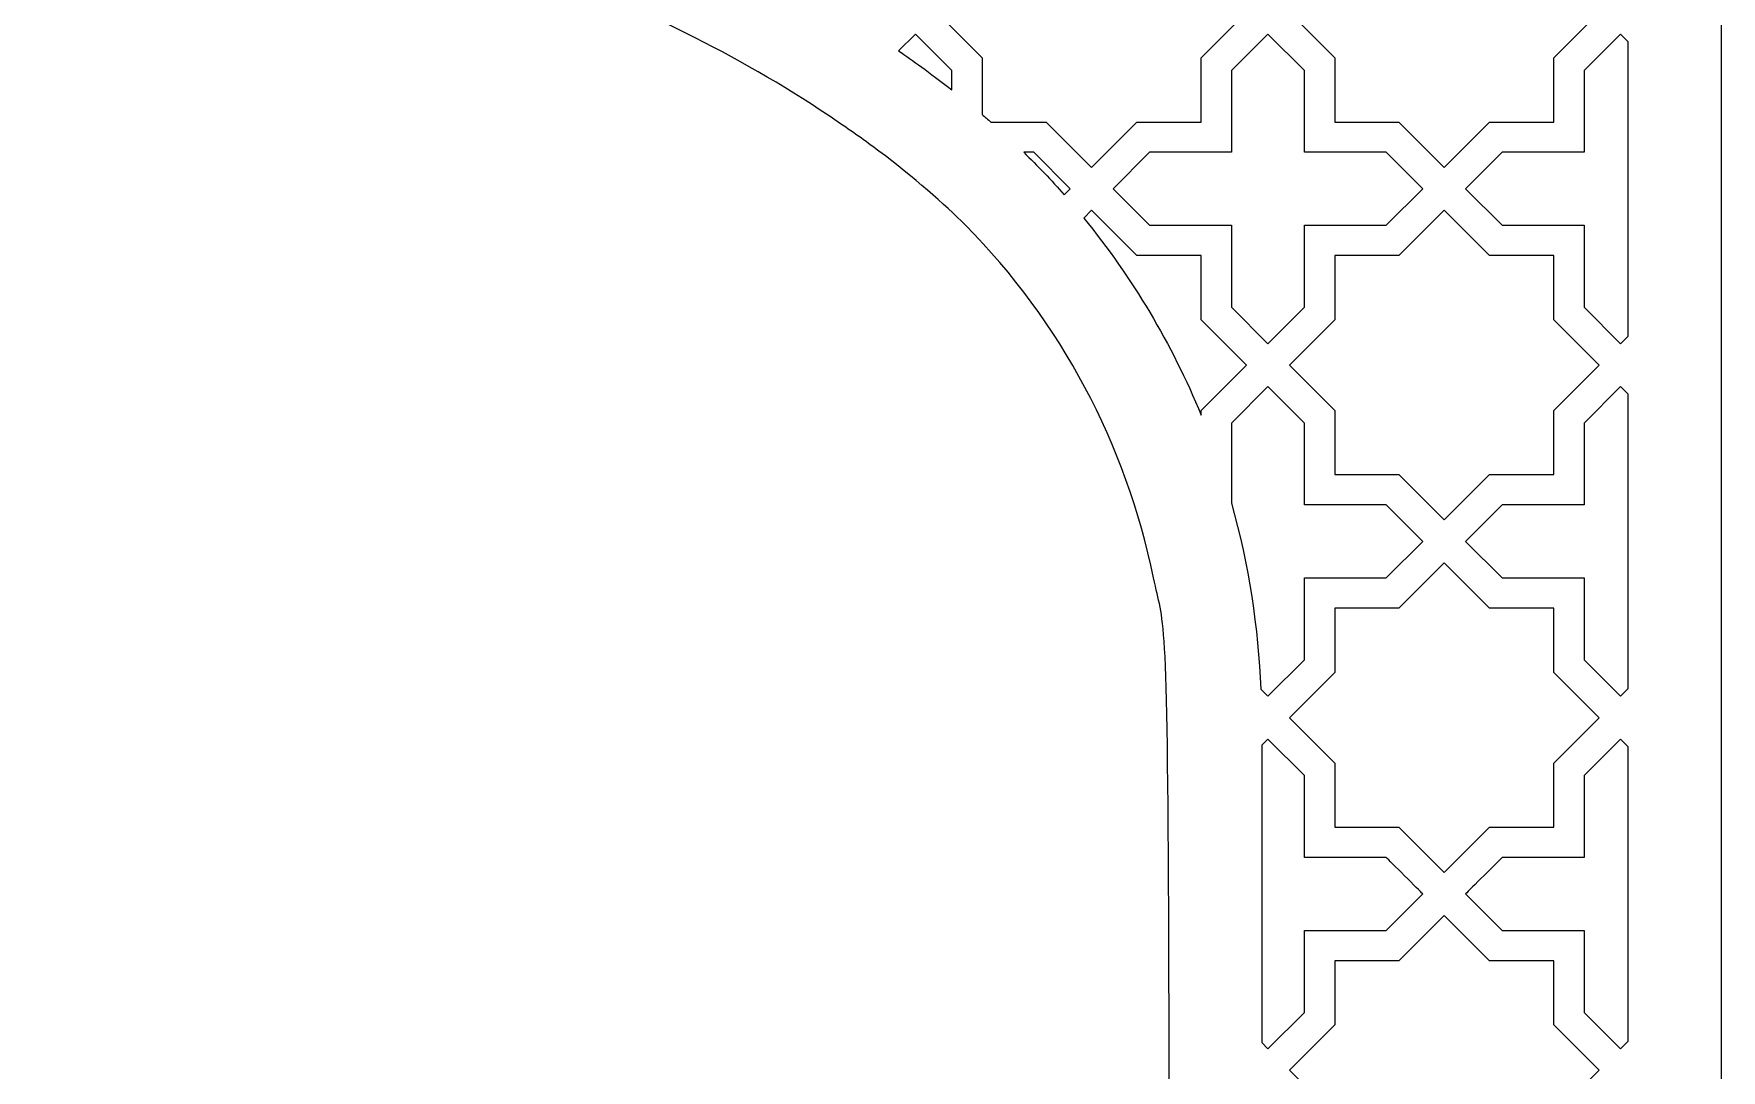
# Model space of a CAD drawing. Header units: millimetres. Extents: x -71 to 72, y -100 to 100.
# Drawn here: x 0.1 to 71.6, y 6.1 to 50 of the extents above; entities that cross this region are included whole.
import ezdxf

# ---------------------------------------------------------------- set-up
doc = ezdxf.new("R2010")
doc.units = ezdxf.units.MM
doc.header["$MEASUREMENT"] = 0
doc.layers.add('layer 1', color=7, linetype='Continuous')

msp = doc.modelspace()

# ---------------------------------------------------------------- linework, layer by layer
at = {"layer": 'layer 1', "color": 250}
for points, knots in [([(-71.2611, 100.1639), (-71.2611, 78.5156), (-71.2611, -66.9127), (-71.2611, -99.8361), (-71.2611, -99.8361), (-68.6245, -99.8361), (-50.7759, -99.8361), (-47.8685, -99.8361), (-47.8685, -99.8361), (-47.8685, 31.6089), (-48.193, 22.2317), (-47.2222, 26.9088), (-47.2222, 26.9088), (-47.2222, 26.9088), (-47.2222, 26.9088), (-47.2222, 26.9088), (-47.2222, 26.9088), (-46.9427, 28.2565), (-46.5496, 29.6513), (-46.1272, 30.8476), (-46.1272, 30.8476), (-46.1272, 30.8476), (-46.1273, 30.8476), (-46.1273, 30.8476), (-46.1273, 30.8476), (-44.639, 35.0647), (-42.3105, 38.7664), (-39.261, 41.8388), (-39.261, 41.8388), (-39.261, 41.8388), (-39.2611, 41.8388), (-39.2611, 41.8388), (-39.2611, 41.8388), (-37.6379, 43.4739), (-35.7635, 44.9189), (-33.8681, 46.2128), (-33.8681, 46.2128), (-33.8681, 46.2128), (-33.8681, 46.2128), (-33.8681, 46.2128), (-33.8681, 46.2128), (-21.5949, 54.5959), (-9.592, 54.6717), (0.1676, 66.4337), (0.1676, 66.4337), (1.6574, 64.6384), (3.2001, 63.1225), (4.7854, 61.801), (4.7854, 61.801), (4.7854, 61.801), (4.7854, 61.801), (4.7854, 61.801), (4.7854, 61.801), (9.9113, 57.5289), (15.3444, 55.4221), (21.4634, 52.8345), (21.4634, 52.8345), (21.4634, 52.8345), (21.4634, 52.8345), (21.4634, 52.8345), (21.4634, 52.8345), (26.3155, 50.7831), (30.1837, 48.9582), (34.2029, 46.2128), (34.2029, 46.2128), (34.2029, 46.2128), (34.2029, 46.2128), (34.2029, 46.2128), (34.2029, 46.2128), (34.7776, 45.8202), (35.3529, 45.4149), (35.9287, 44.9834), (35.9287, 44.9834), (35.9287, 44.9834), (35.9287, 44.9838), (35.9287, 44.9838), (35.9287, 44.9838), (37.4174, 43.8686), (38.717, 42.7242), (39.5961, 41.8388), (39.5961, 41.8388), (39.5961, 41.8388), (39.5958, 41.8388), (39.5958, 41.8388), (39.5958, 41.8388), (43.6492, 37.755), (46.3783, 32.5921), (47.5573, 26.9088), (47.5573, 26.9088), (47.5573, 26.9088), (47.5569, 26.9088), (47.5569, 26.9088), (47.5569, 26.9088), (48.4293, 22.7055), (48.2032, 32.2608), (48.2032, -99.8361), (48.2032, -99.8361), (61.7541, -99.8361), (57.9819, -99.8361), (71.5959, -99.8361), (71.5959, -99.8361), (71.5959, -92.9121), (71.5959, 92.2475), (71.5959, 100.1639), (71.5959, 100.1639), (65.1941, 100.1639), (-65.1562, 100.1639), (-71.2611, 100.1639)], [0, 0, 0, 0, 0.0357143, 0.0357143, 0.0357143, 0.0357143, 0.0714286, 0.0714286, 0.0714286, 0.0714286, 0.1071429, 0.1071429, 0.1071429, 0.1071429, 0.1428571, 0.1428571, 0.1428571, 0.1428571, 0.1785714, 0.1785714, 0.1785714, 0.1785714, 0.2142857, 0.2142857, 0.2142857, 0.2142857, 0.25, 0.25, 0.25, 0.25, 0.2857143, 0.2857143, 0.2857143, 0.2857143, 0.3214286, 0.3214286, 0.3214286, 0.3214286, 0.3571429, 0.3571429, 0.3571429, 0.3571429, 0.3928571, 0.3928571, 0.3928571, 0.3928571, 0.4285714, 0.4285714, 0.4285714, 0.4285714, 0.4642857, 0.4642857, 0.4642857, 0.4642857, 0.5, 0.5, 0.5, 0.5, 0.5357143, 0.5357143, 0.5357143, 0.5357143, 0.5714286, 0.5714286, 0.5714286, 0.5714286, 0.6071429, 0.6071429, 0.6071429, 0.6071429, 0.6428571, 0.6428571, 0.6428571, 0.6428571, 0.6785714, 0.6785714, 0.6785714, 0.6785714, 0.7142857, 0.7142857, 0.7142857, 0.7142857, 0.75, 0.75, 0.75, 0.75, 0.7857143, 0.7857143, 0.7857143, 0.7857143, 0.8214286, 0.8214286, 0.8214286, 0.8214286, 0.8571429, 0.8571429, 0.8571429, 0.8571429, 0.8928571, 0.8928571, 0.8928571, 0.8928571, 0.9285714, 0.9285714, 0.9285714, 0.9285714, 1, 1, 1, 1]), ([(40.3028, 46.5265), (40.3028, 46.5265), (40.3028, 48.9261), (40.3028, 48.9261), (40.3028, 48.9261), (40.3028, 48.9261), (38.3819, 50.8469), (38.3819, 50.8469), (38.3819, 50.8469), (38.3819, 50.8469), (40.3028, 52.7675), (40.3028, 52.7675), (40.3028, 52.7675), (40.3028, 52.7675), (40.3028, 55.4849), (40.3028, 55.4849), (40.3028, 55.4849), (40.3028, 55.4849), (43.016, 55.4849), (43.016, 55.4849), (43.016, 55.4849), (43.016, 55.4849), (44.9365, 57.4054), (44.9365, 57.4054), (44.9365, 57.4054), (44.9365, 57.4054), (46.8574, 55.4849), (46.8574, 55.4849), (46.8574, 55.4849), (46.8574, 55.4849), (49.5748, 55.4849), (49.5748, 55.4849), (49.5748, 55.4849), (49.5748, 55.4849), (49.5748, 52.7675), (49.5748, 52.7675), (49.5748, 52.7675), (49.5748, 52.7675), (51.4953, 50.8469), (51.4953, 50.8469), (51.4953, 50.8469), (51.4953, 50.8469), (49.5748, 48.9261), (49.5748, 48.9261), (49.5748, 48.9261), (49.5748, 48.9261), (49.5748, 46.2128), (49.5748, 46.2128), (49.5748, 46.2128), (49.5748, 46.2128), (46.8574, 46.2128), (46.8574, 46.2128), (46.8574, 46.2128), (46.8574, 46.2128), (44.9365, 44.2923), (44.9365, 44.2923), (44.9365, 44.2923), (44.9365, 44.2923), (43.016, 46.2128), (43.016, 46.2128), (43.016, 46.2128), (43.016, 46.2128), (40.6728, 46.2128), (40.6728, 46.2128), (40.6728, 46.2128), (40.5511, 46.319), (40.4262, 46.422), (40.3028, 46.5265)], [0, 0, 0, 0, 0.0555556, 0.0555556, 0.0555556, 0.0555556, 0.1111111, 0.1111111, 0.1111111, 0.1111111, 0.1666667, 0.1666667, 0.1666667, 0.1666667, 0.2222222, 0.2222222, 0.2222222, 0.2222222, 0.2777778, 0.2777778, 0.2777778, 0.2777778, 0.3333333, 0.3333333, 0.3333333, 0.3333333, 0.3888889, 0.3888889, 0.3888889, 0.3888889, 0.4444444, 0.4444444, 0.4444444, 0.4444444, 0.5, 0.5, 0.5, 0.5, 0.5555556, 0.5555556, 0.5555556, 0.5555556, 0.6111111, 0.6111111, 0.6111111, 0.6111111, 0.6666667, 0.6666667, 0.6666667, 0.6666667, 0.7222222, 0.7222222, 0.7222222, 0.7222222, 0.7777778, 0.7777778, 0.7777778, 0.7777778, 0.8333333, 0.8333333, 0.8333333, 0.8333333, 0.8888889, 0.8888889, 0.8888889, 0.8888889, 1, 1, 1, 1]), ([(66.4252, 50.8469), (66.4252, 50.8469), (64.5047, 48.9261), (64.5047, 48.9261), (64.5047, 48.9261), (64.5047, 48.9261), (64.5047, 46.2128), (64.5047, 46.2128), (64.5047, 46.2128), (64.5047, 46.2128), (61.7869, 46.2128), (61.7869, 46.2128), (61.7869, 46.2128), (61.7869, 46.2128), (59.8664, 44.2923), (59.8664, 44.2923), (59.8664, 44.2923), (59.8664, 44.2923), (57.9455, 46.2128), (57.9455, 46.2128), (57.9455, 46.2128), (57.9455, 46.2128), (55.2323, 46.2128), (55.2323, 46.2128), (55.2323, 46.2128), (55.2323, 46.2128), (55.2323, 48.9261), (55.2323, 48.9261), (55.2323, 48.9261), (55.2323, 48.9261), (53.3118, 50.8469), (53.3118, 50.8469), (53.3118, 50.8469), (53.3118, 50.8469), (55.2323, 52.7675), (55.2323, 52.7675), (55.2323, 52.7675), (55.2323, 52.7675), (55.2323, 55.4849), (55.2323, 55.4849), (55.2323, 55.4849), (55.2323, 55.4849), (57.9455, 55.4849), (57.9455, 55.4849), (57.9455, 55.4849), (57.9455, 55.4849), (59.8664, 57.4054), (59.8664, 57.4054), (59.8664, 57.4054), (59.8664, 57.4054), (61.7869, 55.4849), (61.7869, 55.4849), (61.7869, 55.4849), (61.7869, 55.4849), (64.5047, 55.4849), (64.5047, 55.4849), (64.5047, 55.4849), (64.5047, 55.4849), (64.5047, 52.7675), (64.5047, 52.7675), (64.5047, 52.7675), (64.5047, 52.7675), (66.4252, 50.8469), (66.4252, 50.8469)], [0, 0, 0, 0, 0.0588235, 0.0588235, 0.0588235, 0.0588235, 0.1176471, 0.1176471, 0.1176471, 0.1176471, 0.1764706, 0.1764706, 0.1764706, 0.1764706, 0.2352941, 0.2352941, 0.2352941, 0.2352941, 0.2941176, 0.2941176, 0.2941176, 0.2941176, 0.3529412, 0.3529412, 0.3529412, 0.3529412, 0.4117647, 0.4117647, 0.4117647, 0.4117647, 0.4705882, 0.4705882, 0.4705882, 0.4705882, 0.5294118, 0.5294118, 0.5294118, 0.5294118, 0.5882353, 0.5882353, 0.5882353, 0.5882353, 0.6470588, 0.6470588, 0.6470588, 0.6470588, 0.7058824, 0.7058824, 0.7058824, 0.7058824, 0.7647059, 0.7647059, 0.7647059, 0.7647059, 0.8235294, 0.8235294, 0.8235294, 0.8235294, 0.8823529, 0.8823529, 0.8823529, 0.8823529, 1, 1, 1, 1]), ([(36.7633, 49.2294), (36.7633, 49.2294), (37.4738, 49.9396), (37.4738, 49.9396), (37.4738, 49.9396), (37.4738, 49.9396), (39.019, 48.3944), (39.019, 48.3944), (39.019, 48.3944), (39.019, 48.3944), (39.019, 47.5732), (39.019, 47.5732), (39.019, 47.5732), (38.0298, 48.3412), (37.3676, 48.8103), (36.7633, 49.2294)], [0, 0, 0, 0, 0.2, 0.2, 0.2, 0.2, 0.4, 0.4, 0.4, 0.4, 0.6, 0.6, 0.6, 0.6, 1, 1, 1, 1]), ([(57.4142, 41.8388), (57.4142, 41.8388), (53.9489, 41.8388), (53.9489, 41.8388), (53.9489, 41.8388), (53.9489, 41.8388), (53.9489, 38.3692), (53.9489, 38.3692), (53.9489, 38.3692), (53.9489, 38.3692), (52.4037, 36.824), (52.4037, 36.824), (52.4037, 36.824), (52.4037, 36.824), (50.8586, 38.3692), (50.8586, 38.3692), (50.8586, 38.3692), (50.8586, 38.3692), (50.8586, 41.8388), (50.8586, 41.8388), (50.8586, 41.8388), (50.8586, 41.8388), (47.3887, 41.8388), (47.3887, 41.8388), (47.3887, 41.8388), (47.3887, 41.8388), (45.8435, 43.3839), (45.8435, 43.3839), (45.8435, 43.3839), (45.8435, 43.3839), (47.3887, 44.9291), (47.3887, 44.9291), (47.3887, 44.9291), (47.3887, 44.9291), (50.8586, 44.9291), (50.8586, 44.9291), (50.8586, 44.9291), (50.8586, 44.9291), (50.8586, 48.3944), (50.8586, 48.3944), (50.8586, 48.3944), (50.8586, 48.3944), (52.4037, 49.9396), (52.4037, 49.9396), (52.4037, 49.9396), (52.4037, 49.9396), (53.9489, 48.3944), (53.9489, 48.3944), (53.9489, 48.3944), (53.9489, 48.3944), (53.9489, 44.9291), (53.9489, 44.9291), (53.9489, 44.9291), (53.9489, 44.9291), (57.4142, 44.9291), (57.4142, 44.9291), (57.4142, 44.9291), (57.4142, 44.9291), (58.9594, 43.3839), (58.9594, 43.3839), (58.9594, 43.3839), (58.9594, 43.3839), (58.9594, 43.3839), (58.9594, 43.3839), (58.9594, 43.3839), (58.9594, 43.3839), (57.4142, 41.8388), (57.4142, 41.8388)], [0, 0, 0, 0, 0.0555556, 0.0555556, 0.0555556, 0.0555556, 0.1111111, 0.1111111, 0.1111111, 0.1111111, 0.1666667, 0.1666667, 0.1666667, 0.1666667, 0.2222222, 0.2222222, 0.2222222, 0.2222222, 0.2777778, 0.2777778, 0.2777778, 0.2777778, 0.3333333, 0.3333333, 0.3333333, 0.3333333, 0.3888889, 0.3888889, 0.3888889, 0.3888889, 0.4444444, 0.4444444, 0.4444444, 0.4444444, 0.5, 0.5, 0.5, 0.5, 0.5555556, 0.5555556, 0.5555556, 0.5555556, 0.6111111, 0.6111111, 0.6111111, 0.6111111, 0.6666667, 0.6666667, 0.6666667, 0.6666667, 0.7222222, 0.7222222, 0.7222222, 0.7222222, 0.7777778, 0.7777778, 0.7777778, 0.7777778, 0.8333333, 0.8333333, 0.8333333, 0.8333333, 0.8888889, 0.8888889, 0.8888889, 0.8888889, 1, 1, 1, 1]), ([(67.6582, 37.1489), (67.6582, 37.1489), (67.3333, 36.824), (67.3333, 36.824), (67.3333, 36.824), (67.3333, 36.824), (65.7881, 38.3692), (65.7881, 38.3692), (65.7881, 38.3692), (65.7881, 38.3692), (65.7881, 41.8388), (65.7881, 41.8388), (65.7881, 41.8388), (65.7881, 41.8388), (62.3186, 41.8388), (62.3186, 41.8388), (62.3186, 41.8388), (62.3186, 41.8388), (60.7734, 43.3839), (60.7734, 43.3839), (60.7734, 43.3839), (60.7734, 43.3839), (60.7734, 43.3839), (60.7734, 43.3839), (60.7734, 43.3839), (60.7734, 43.3839), (62.3186, 44.9291), (62.3186, 44.9291), (62.3186, 44.9291), (62.3186, 44.9291), (65.7881, 44.9291), (65.7881, 44.9291), (65.7881, 44.9291), (65.7881, 44.9291), (65.7881, 48.3944), (65.7881, 48.3944), (65.7881, 48.3944), (65.7881, 48.3944), (67.3333, 49.9396), (67.3333, 49.9396), (67.3333, 49.9396), (67.3333, 49.9396), (67.6582, 49.615), (67.6582, 49.615), (67.6582, 49.615), (67.6582, 45.1019), (67.6582, 41.6599), (67.6582, 37.1489)], [0, 0, 0, 0, 0.0769231, 0.0769231, 0.0769231, 0.0769231, 0.1538462, 0.1538462, 0.1538462, 0.1538462, 0.2307692, 0.2307692, 0.2307692, 0.2307692, 0.3076923, 0.3076923, 0.3076923, 0.3076923, 0.3846154, 0.3846154, 0.3846154, 0.3846154, 0.4615385, 0.4615385, 0.4615385, 0.4615385, 0.5384615, 0.5384615, 0.5384615, 0.5384615, 0.6153846, 0.6153846, 0.6153846, 0.6153846, 0.6923077, 0.6923077, 0.6923077, 0.6923077, 0.7692308, 0.7692308, 0.7692308, 0.7692308, 0.8461538, 0.8461538, 0.8461538, 0.8461538, 1, 1, 1, 1]), ([(42.0642, 44.9291), (42.0642, 44.9291), (42.4843, 44.9291), (42.4843, 44.9291), (42.4843, 44.9291), (42.4843, 44.9291), (44.0295, 43.3839), (44.0295, 43.3839), (44.0295, 43.3839), (44.0295, 43.3839), (43.7794, 43.1338), (43.7794, 43.1338), (43.7794, 43.1338), (43.2576, 43.7268), (42.6339, 44.3728), (42.0642, 44.9291)], [0, 0, 0, 0, 0.2, 0.2, 0.2, 0.2, 0.4, 0.4, 0.4, 0.4, 0.6, 0.6, 0.6, 0.6, 1, 1, 1, 1]), ([(44.6066, 42.146), (44.6066, 42.146), (44.9365, 42.4759), (44.9365, 42.4759), (44.9365, 42.4759), (44.9365, 42.4759), (46.8574, 40.555), (46.8574, 40.555), (46.8574, 40.555), (46.8574, 40.555), (49.5748, 40.555), (49.5748, 40.555), (49.5748, 40.555), (49.5748, 40.555), (49.5748, 37.8375), (49.5748, 37.8375), (49.5748, 37.8375), (49.5748, 37.8375), (51.4953, 35.917), (51.4953, 35.917), (51.4953, 35.917), (51.4953, 35.917), (49.5748, 33.9961), (49.5748, 33.9961), (49.5748, 33.9961), (49.5748, 33.9961), (49.5748, 33.8025), (49.5748, 33.8025), (49.5748, 33.8025), (48.3369, 36.8124), (46.6637, 39.6187), (44.6066, 42.146)], [0, 0, 0, 0, 0.1111111, 0.1111111, 0.1111111, 0.1111111, 0.2222222, 0.2222222, 0.2222222, 0.2222222, 0.3333333, 0.3333333, 0.3333333, 0.3333333, 0.4444444, 0.4444444, 0.4444444, 0.4444444, 0.5555556, 0.5555556, 0.5555556, 0.5555556, 0.6666667, 0.6666667, 0.6666667, 0.6666667, 0.7777778, 0.7777778, 0.7777778, 0.7777778, 1, 1, 1, 1]), ([(66.4252, 35.917), (66.4252, 35.917), (64.5047, 33.9961), (64.5047, 33.9961), (64.5047, 33.9961), (64.5047, 33.9961), (64.5047, 31.2829), (64.5047, 31.2829), (64.5047, 31.2829), (64.5047, 31.2829), (61.7869, 31.2829), (61.7869, 31.2829), (61.7869, 31.2829), (61.7869, 31.2829), (59.8664, 29.3624), (59.8664, 29.3624), (59.8664, 29.3624), (59.8664, 29.3624), (57.9455, 31.2829), (57.9455, 31.2829), (57.9455, 31.2829), (57.9455, 31.2829), (55.2323, 31.2829), (55.2323, 31.2829), (55.2323, 31.2829), (55.2323, 31.2829), (55.2323, 33.9961), (55.2323, 33.9961), (55.2323, 33.9961), (55.2323, 33.9961), (53.3118, 35.917), (53.3118, 35.917), (53.3118, 35.917), (53.3118, 35.917), (55.2323, 37.8375), (55.2323, 37.8375), (55.2323, 37.8375), (55.2323, 37.8375), (55.2323, 40.555), (55.2323, 40.555), (55.2323, 40.555), (55.2323, 40.555), (57.9455, 40.555), (57.9455, 40.555), (57.9455, 40.555), (57.9455, 40.555), (59.8664, 42.4759), (59.8664, 42.4759), (59.8664, 42.4759), (59.8664, 42.4759), (61.7869, 40.555), (61.7869, 40.555), (61.7869, 40.555), (61.7869, 40.555), (64.5047, 40.555), (64.5047, 40.555), (64.5047, 40.555), (64.5047, 40.555), (64.5047, 37.8375), (64.5047, 37.8375), (64.5047, 37.8375), (64.5047, 37.8375), (66.4252, 35.917), (66.4252, 35.917)], [0, 0, 0, 0, 0.0588235, 0.0588235, 0.0588235, 0.0588235, 0.1176471, 0.1176471, 0.1176471, 0.1176471, 0.1764706, 0.1764706, 0.1764706, 0.1764706, 0.2352941, 0.2352941, 0.2352941, 0.2352941, 0.2941176, 0.2941176, 0.2941176, 0.2941176, 0.3529412, 0.3529412, 0.3529412, 0.3529412, 0.4117647, 0.4117647, 0.4117647, 0.4117647, 0.4705882, 0.4705882, 0.4705882, 0.4705882, 0.5294118, 0.5294118, 0.5294118, 0.5294118, 0.5882353, 0.5882353, 0.5882353, 0.5882353, 0.6470588, 0.6470588, 0.6470588, 0.6470588, 0.7058824, 0.7058824, 0.7058824, 0.7058824, 0.7647059, 0.7647059, 0.7647059, 0.7647059, 0.8235294, 0.8235294, 0.8235294, 0.8235294, 0.8823529, 0.8823529, 0.8823529, 0.8823529, 1, 1, 1, 1]), ([(50.8586, 30.075), (50.8586, 30.075), (50.8586, 33.4645), (50.8586, 33.4645), (50.8586, 33.4645), (50.8586, 33.4645), (52.4037, 35.01), (52.4037, 35.01), (52.4037, 35.01), (52.4037, 35.01), (52.4037, 35.01), (52.4037, 35.01), (52.4037, 35.01), (52.4037, 35.01), (53.9489, 33.4645), (53.9489, 33.4645), (53.9489, 33.4645), (53.9489, 33.4645), (53.9489, 29.9995), (53.9489, 29.9995), (53.9489, 29.9995), (53.9489, 29.9995), (57.4142, 29.9995), (57.4142, 29.9995), (57.4142, 29.9995), (57.4142, 29.9995), (58.9594, 28.4544), (58.9594, 28.4544), (58.9594, 28.4544), (58.9594, 28.4544), (58.9594, 28.4544), (58.9594, 28.4544), (58.9594, 28.4544), (58.9594, 28.4544), (57.4142, 26.9088), (57.4142, 26.9088), (57.4142, 26.9088), (57.4142, 26.9088), (53.9489, 26.9088), (53.9489, 26.9088), (53.9489, 26.9088), (53.9489, 26.9088), (53.9489, 23.4396), (53.9489, 23.4396), (53.9489, 23.4396), (53.9489, 23.4396), (52.4037, 21.8941), (52.4037, 21.8941), (52.4037, 21.8941), (52.4037, 21.8941), (52.1, 22.1978), (52.1, 22.1978), (52.1, 22.1978), (51.9892, 24.7954), (51.5998, 27.4295), (50.8586, 30.075)], [0, 0, 0, 0, 0.0666667, 0.0666667, 0.0666667, 0.0666667, 0.1333333, 0.1333333, 0.1333333, 0.1333333, 0.2, 0.2, 0.2, 0.2, 0.2666667, 0.2666667, 0.2666667, 0.2666667, 0.3333333, 0.3333333, 0.3333333, 0.3333333, 0.4, 0.4, 0.4, 0.4, 0.4666667, 0.4666667, 0.4666667, 0.4666667, 0.5333333, 0.5333333, 0.5333333, 0.5333333, 0.6, 0.6, 0.6, 0.6, 0.6666667, 0.6666667, 0.6666667, 0.6666667, 0.7333333, 0.7333333, 0.7333333, 0.7333333, 0.8, 0.8, 0.8, 0.8, 0.8666667, 0.8666667, 0.8666667, 0.8666667, 1, 1, 1, 1]), ([(67.6582, 22.219), (67.6582, 22.219), (67.3333, 21.8941), (67.3333, 21.8941), (67.3333, 21.8941), (67.3333, 21.8941), (65.7881, 23.4396), (65.7881, 23.4396), (65.7881, 23.4396), (65.7881, 23.4396), (65.7881, 26.9088), (65.7881, 26.9088), (65.7881, 26.9088), (65.7881, 26.9088), (62.3186, 26.9088), (62.3186, 26.9088), (62.3186, 26.9088), (62.3186, 26.9088), (60.7734, 28.4544), (60.7734, 28.4544), (60.7734, 28.4544), (60.9667, 28.6477), (62.1249, 29.8059), (62.3186, 29.9995), (62.3186, 29.9995), (62.3186, 29.9995), (65.7881, 29.9995), (65.7881, 29.9995), (65.7881, 29.9995), (65.7881, 29.9995), (65.7881, 33.4645), (65.7881, 33.4645), (65.7881, 33.4645), (65.7881, 33.4645), (67.3333, 35.01), (67.3333, 35.01), (67.3333, 35.01), (67.3333, 35.01), (67.6582, 34.6851), (67.6582, 34.6851), (67.6582, 34.6851), (67.6582, 30.1727), (67.6582, 26.73), (67.6582, 22.219)], [0, 0, 0, 0, 0.0833333, 0.0833333, 0.0833333, 0.0833333, 0.1666667, 0.1666667, 0.1666667, 0.1666667, 0.25, 0.25, 0.25, 0.25, 0.3333333, 0.3333333, 0.3333333, 0.3333333, 0.4166667, 0.4166667, 0.4166667, 0.4166667, 0.5, 0.5, 0.5, 0.5, 0.5833333, 0.5833333, 0.5833333, 0.5833333, 0.6666667, 0.6666667, 0.6666667, 0.6666667, 0.75, 0.75, 0.75, 0.75, 0.8333333, 0.8333333, 0.8333333, 0.8333333, 1, 1, 1, 1]), ([(66.4252, 20.9871), (66.4252, 20.9871), (64.5047, 19.0662), (64.5047, 19.0662), (64.5047, 19.0662), (64.5047, 19.0662), (64.5047, 16.3534), (64.5047, 16.3534), (64.5047, 16.3534), (64.5047, 16.3534), (61.7869, 16.3534), (61.7869, 16.3534), (61.7869, 16.3534), (61.7869, 16.3534), (59.8664, 14.4325), (59.8664, 14.4325), (59.8664, 14.4325), (59.8664, 14.4325), (57.9455, 16.3534), (57.9455, 16.3534), (57.9455, 16.3534), (57.9455, 16.3534), (55.2323, 16.3534), (55.2323, 16.3534), (55.2323, 16.3534), (55.2323, 16.3534), (55.2323, 19.0662), (55.2323, 19.0662), (55.2323, 19.0662), (55.2323, 19.0662), (53.3118, 20.9871), (53.3118, 20.9871), (53.3118, 20.9871), (53.3118, 20.9871), (55.2323, 22.908), (55.2323, 22.908), (55.2323, 22.908), (55.2323, 22.908), (55.2323, 25.6254), (55.2323, 25.6254), (55.2323, 25.6254), (55.2323, 25.6254), (57.9455, 25.6254), (57.9455, 25.6254), (57.9455, 25.6254), (57.9455, 25.6254), (59.8664, 27.546), (59.8664, 27.546), (59.8664, 27.546), (59.8664, 27.546), (61.7869, 25.6254), (61.7869, 25.6254), (61.7869, 25.6254), (61.7869, 25.6254), (64.5047, 25.6254), (64.5047, 25.6254), (64.5047, 25.6254), (64.5047, 25.6254), (64.5047, 22.908), (64.5047, 22.908), (64.5047, 22.908), (64.5047, 22.908), (66.4252, 20.9871), (66.4252, 20.9871)], [0, 0, 0, 0, 0.0588235, 0.0588235, 0.0588235, 0.0588235, 0.1176471, 0.1176471, 0.1176471, 0.1176471, 0.1764706, 0.1764706, 0.1764706, 0.1764706, 0.2352941, 0.2352941, 0.2352941, 0.2352941, 0.2941176, 0.2941176, 0.2941176, 0.2941176, 0.3529412, 0.3529412, 0.3529412, 0.3529412, 0.4117647, 0.4117647, 0.4117647, 0.4117647, 0.4705882, 0.4705882, 0.4705882, 0.4705882, 0.5294118, 0.5294118, 0.5294118, 0.5294118, 0.5882353, 0.5882353, 0.5882353, 0.5882353, 0.6470588, 0.6470588, 0.6470588, 0.6470588, 0.7058824, 0.7058824, 0.7058824, 0.7058824, 0.7647059, 0.7647059, 0.7647059, 0.7647059, 0.8235294, 0.8235294, 0.8235294, 0.8235294, 0.8823529, 0.8823529, 0.8823529, 0.8823529, 1, 1, 1, 1]), ([(52.1413, 19.8177), (52.1413, 19.8177), (52.4037, 20.0801), (52.4037, 20.0801), (52.4037, 20.0801), (52.4037, 20.0801), (53.9489, 18.535), (53.9489, 18.535), (53.9489, 18.535), (53.9489, 18.535), (53.9489, 15.0696), (53.9489, 15.0696), (53.9489, 15.0696), (53.9489, 15.0696), (57.4142, 15.0696), (57.4142, 15.0696), (57.4142, 15.0696), (57.5568, 14.9267), (58.8225, 13.6613), (58.9594, 13.5245), (58.9594, 13.5245), (58.9594, 13.5245), (57.4142, 11.9793), (57.4142, 11.9793), (57.4142, 11.9793), (57.4142, 11.9793), (53.9489, 11.9793), (53.9489, 11.9793), (53.9489, 11.9793), (53.9489, 11.9793), (53.9489, 8.5097), (53.9489, 8.5097), (53.9489, 8.5097), (53.9489, 8.5097), (52.4037, 6.9646), (52.4037, 6.9646), (52.4037, 6.9646), (52.4037, 6.9646), (52.1413, 7.2267), (52.1413, 7.2267), (52.1413, 7.2267), (52.1413, 11.7835), (52.1413, 15.27), (52.1413, 19.8177)], [0, 0, 0, 0, 0.0833333, 0.0833333, 0.0833333, 0.0833333, 0.1666667, 0.1666667, 0.1666667, 0.1666667, 0.25, 0.25, 0.25, 0.25, 0.3333333, 0.3333333, 0.3333333, 0.3333333, 0.4166667, 0.4166667, 0.4166667, 0.4166667, 0.5, 0.5, 0.5, 0.5, 0.5833333, 0.5833333, 0.5833333, 0.5833333, 0.6666667, 0.6666667, 0.6666667, 0.6666667, 0.75, 0.75, 0.75, 0.75, 0.8333333, 0.8333333, 0.8333333, 0.8333333, 1, 1, 1, 1]), ([(67.6582, 7.2895), (67.6582, 7.2895), (67.3333, 6.9646), (67.3333, 6.9646), (67.3333, 6.9646), (67.3333, 6.9646), (65.7881, 8.5097), (65.7881, 8.5097), (65.7881, 8.5097), (65.7881, 8.5097), (65.7881, 11.9793), (65.7881, 11.9793), (65.7881, 11.9793), (65.7881, 11.9793), (62.3186, 11.9793), (62.3186, 11.9793), (62.3186, 11.9793), (62.3186, 11.9793), (60.7734, 13.5245), (60.7734, 13.5245), (60.7734, 13.5245), (60.9667, 13.7178), (62.1249, 14.8763), (62.3186, 15.0696), (62.3186, 15.0696), (62.3186, 15.0696), (65.7881, 15.0696), (65.7881, 15.0696), (65.7881, 15.0696), (65.7881, 15.0696), (65.7881, 18.535), (65.7881, 18.535), (65.7881, 18.535), (65.7881, 18.535), (67.3333, 20.0801), (67.3333, 20.0801), (67.3333, 20.0801), (67.3333, 20.0801), (67.6582, 19.7556), (67.6582, 19.7556), (67.6582, 19.7556), (67.6582, 15.2428), (67.6582, 11.8004), (67.6582, 7.2895)], [0, 0, 0, 0, 0.0833333, 0.0833333, 0.0833333, 0.0833333, 0.1666667, 0.1666667, 0.1666667, 0.1666667, 0.25, 0.25, 0.25, 0.25, 0.3333333, 0.3333333, 0.3333333, 0.3333333, 0.4166667, 0.4166667, 0.4166667, 0.4166667, 0.5, 0.5, 0.5, 0.5, 0.5833333, 0.5833333, 0.5833333, 0.5833333, 0.6666667, 0.6666667, 0.6666667, 0.6666667, 0.75, 0.75, 0.75, 0.75, 0.8333333, 0.8333333, 0.8333333, 0.8333333, 1, 1, 1, 1]), ([(66.4252, 6.0576), (66.4252, 6.0576), (64.5047, 4.1367), (64.5047, 4.1367), (64.5047, 4.1367), (64.5047, 4.1367), (64.5047, 1.4238), (64.5047, 1.4238), (64.5047, 1.4238), (64.5047, 1.4238), (61.7869, 1.4238), (61.7869, 1.4238), (61.7869, 1.4238), (61.7869, 1.4238), (59.8664, -0.4971), (59.8664, -0.4971), (59.8664, -0.4971), (59.8664, -0.4971), (57.9455, 1.4238), (57.9455, 1.4238), (57.9455, 1.4238), (57.9455, 1.4238), (55.2323, 1.4238), (55.2323, 1.4238), (55.2323, 1.4238), (55.2323, 1.4238), (55.2323, 4.1367), (55.2323, 4.1367), (55.2323, 4.1367), (55.2323, 4.1367), (53.3118, 6.0576), (53.3118, 6.0576), (53.3118, 6.0576), (53.3118, 6.0576), (55.2323, 7.9781), (55.2323, 7.9781), (55.2323, 7.9781), (55.2323, 7.9781), (55.2323, 10.6955), (55.2323, 10.6955), (55.2323, 10.6955), (55.2323, 10.6955), (57.9455, 10.6955), (57.9455, 10.6955), (57.9455, 10.6955), (57.9455, 10.6955), (59.8664, 12.6164), (59.8664, 12.6164), (59.8664, 12.6164), (59.8664, 12.6164), (61.7869, 10.6955), (61.7869, 10.6955), (61.7869, 10.6955), (61.7869, 10.6955), (64.5047, 10.6955), (64.5047, 10.6955), (64.5047, 10.6955), (64.5047, 10.6955), (64.5047, 7.9781), (64.5047, 7.9781), (64.5047, 7.9781), (64.5047, 7.9781), (66.4252, 6.0576), (66.4252, 6.0576)], [0, 0, 0, 0, 0.0588235, 0.0588235, 0.0588235, 0.0588235, 0.1176471, 0.1176471, 0.1176471, 0.1176471, 0.1764706, 0.1764706, 0.1764706, 0.1764706, 0.2352941, 0.2352941, 0.2352941, 0.2352941, 0.2941176, 0.2941176, 0.2941176, 0.2941176, 0.3529412, 0.3529412, 0.3529412, 0.3529412, 0.4117647, 0.4117647, 0.4117647, 0.4117647, 0.4705882, 0.4705882, 0.4705882, 0.4705882, 0.5294118, 0.5294118, 0.5294118, 0.5294118, 0.5882353, 0.5882353, 0.5882353, 0.5882353, 0.6470588, 0.6470588, 0.6470588, 0.6470588, 0.7058824, 0.7058824, 0.7058824, 0.7058824, 0.7647059, 0.7647059, 0.7647059, 0.7647059, 0.8235294, 0.8235294, 0.8235294, 0.8235294, 0.8823529, 0.8823529, 0.8823529, 0.8823529, 1, 1, 1, 1])]:
    msp.add_open_spline(points, degree=3, knots=knots, dxfattribs=at)

doc.saveas('drawing.dxf')
